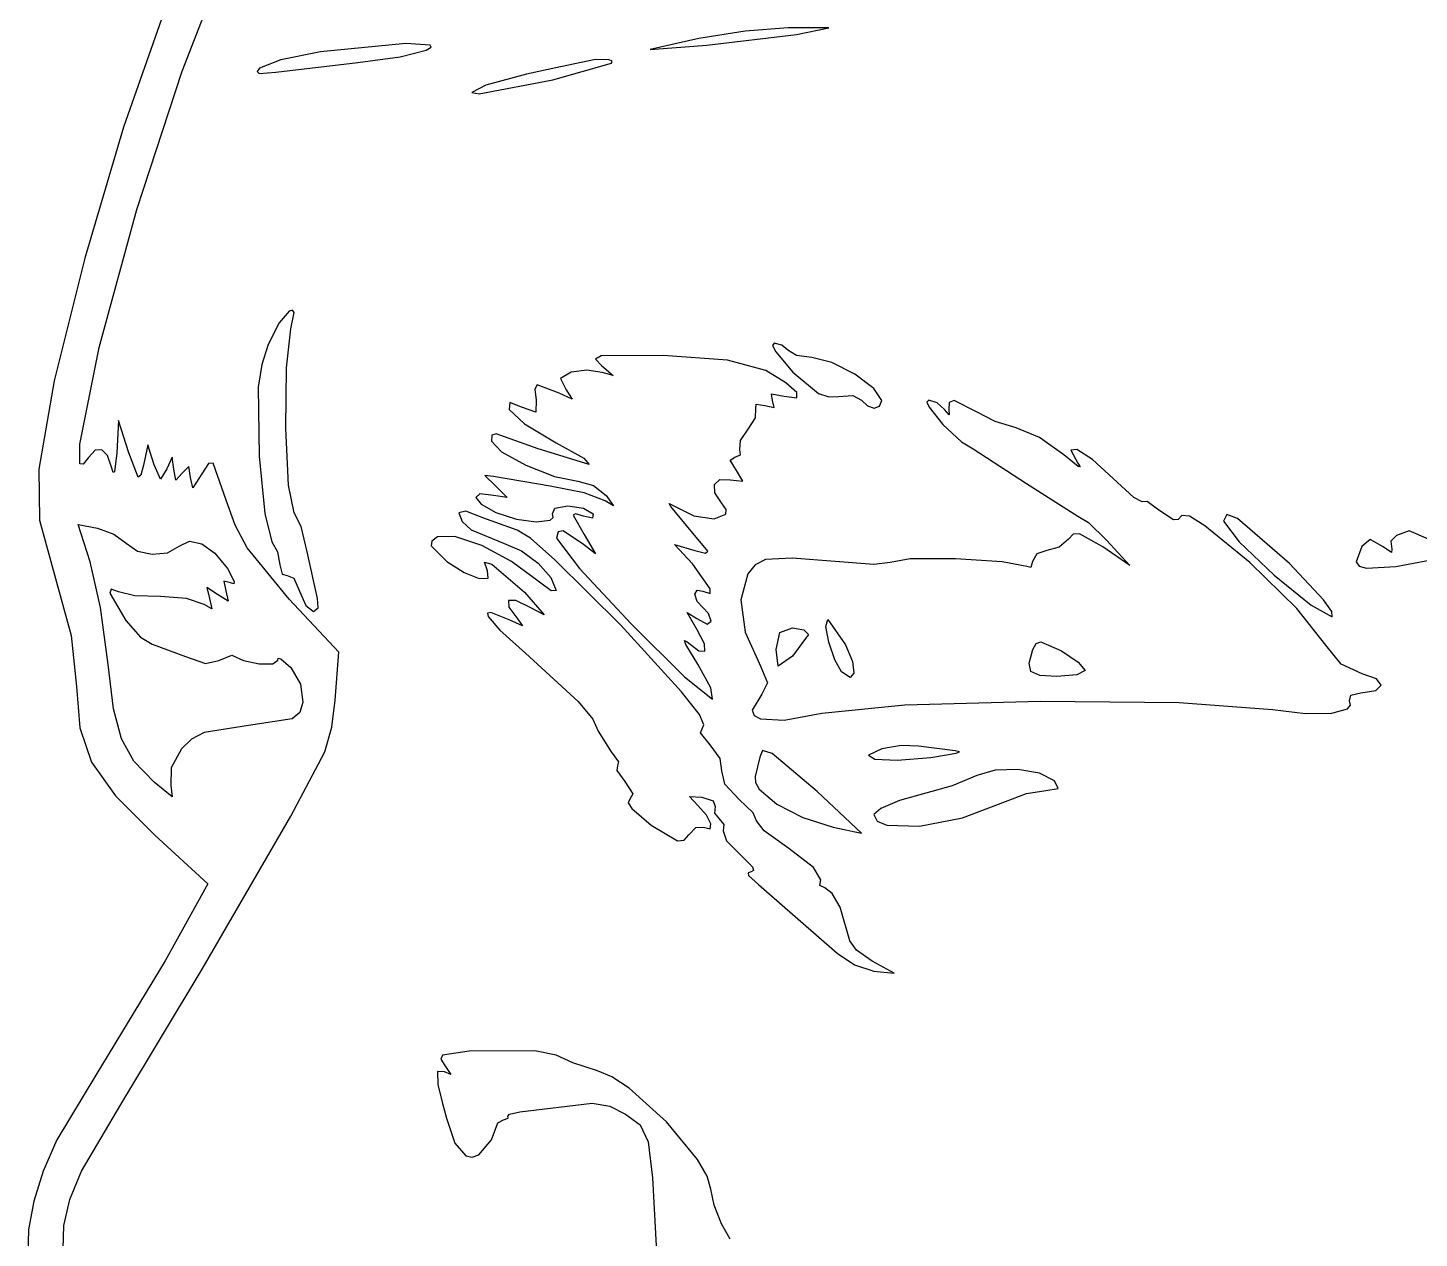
# Model space of a CAD drawing. Extents: x 0 to 159, y 0 to 200.
# Drawn here: x 0.4 to 60.7, y 92 to 144.6 of the extents above; entities that cross this region are included whole.
import ezdxf

# ---------------------------------------------------------------- set-up
doc = ezdxf.new("R2010")
doc.units = 0

msp = doc.modelspace()

# ---------------------------------------------------------------- linework, layer by layer
at = {"layer": 'Layer 1'}
for p, q in [((7.052738, 142.688083), (9.468121, 148.891408)), ((6.236762, 145.192454), (4.507979, 140.255684)), ((31.470002, 144.42428), (29.456963, 144.094609)), ((29.809741, 143.81415), (33.690299, 144.279817)), ((33.337521, 144.560276), (31.470002, 144.42428)), ((35.101411, 144.558159), (33.337521, 144.560276)), ((33.690299, 144.279817), (35.101411, 144.558159)), ((16.756955, 143.884706), (13.052786, 143.519581)), ((17.804502, 143.81829), (16.756955, 143.884706)), ((17.634534, 143.592032), (17.855686, 143.718843)), ((17.855686, 143.718843), (17.804502, 143.81829)), ((29.456963, 144.094609), (27.340295, 143.626825)), ((27.340295, 143.626825), (29.809741, 143.81415)), ((11.329686, 143.179238), (10.406951, 142.820375)), ((11.112507, 142.64328), (14.667451, 143.063086)), ((13.052786, 143.519581), (11.329686, 143.179238)), ((14.667451, 143.063086), (16.503401, 143.306707)), ((16.503401, 143.306707), (17.634534, 143.592032)), ((23.126406, 142.307303), (25.670244, 143.028161)), ((24.978534, 143.195334), (23.459737, 142.875408)), ((25.566549, 143.182242), (24.978534, 143.195334)), ((25.696283, 143.124026), (25.566549, 143.182242)), ((25.670244, 143.028161), (25.696283, 143.124026)), ((5.079695, 136.688161), (7.052738, 142.688083)), ((10.406951, 142.820375), (10.310373, 142.664563)), ((10.310373, 142.664563), (10.39209, 142.584057)), ((10.39209, 142.584057), (11.112507, 142.64328)), ((21.983361, 142.547324), (20.219471, 142.081658)), ((23.459737, 142.875408), (21.983361, 142.547324)), ((20.219471, 142.081658), (19.61772, 141.754412)), ((19.931957, 141.693602), (23.126406, 142.307303)), ((19.61772, 141.754412), (19.931957, 141.693602)), ((4.507979, 140.255684), (2.829235, 134.572293)), ((3.451933, 130.687942), (5.079695, 136.688161)), ((2.829235, 134.572293), (1.504174, 129.254093)), ((11.685992, 132.267859), (11.258408, 131.771219)), ((11.832246, 132.315415), (11.685992, 132.267859)), ((11.769732, 131.498317), (11.907795, 132.211717)), ((11.907795, 132.211717), (11.832246, 132.315415)), ((11.258408, 131.771219), (10.779132, 130.826275)), ((11.572414, 129.81754), (11.769732, 131.498317)), ((2.608132, 126.496614), (3.451933, 130.687942)), ((10.779132, 130.826275), (10.499963, 129.955625)), ((25.214322, 130.33512), (24.979687, 130.186788)), ((27.915323, 130.348614), (25.214322, 130.33512)), ((30.705444, 130.143518), (27.915323, 130.348614)), ((32.718396, 130.880956), (32.658252, 130.782222)), ((32.658252, 130.782222), (32.791288, 130.513361)), ((33.057636, 130.790248), (32.718396, 130.880956)), ((32.791288, 130.513361), (33.530138, 129.6293)), ((33.310357, 130.572275), (33.057636, 130.790248)), ((33.697707, 130.354303), (33.310357, 130.572275)), ((34.361283, 130.263595), (33.697707, 130.354303)), ((10.499963, 129.955625), (10.352359, 128.974411)), ((11.541617, 127.188164), (11.572414, 129.81754)), ((24.979687, 130.186788), (25.24938, 129.904114)), ((25.24938, 129.904114), (25.740711, 129.481442)), ((32.365265, 129.693152), (30.705444, 130.143518)), ((35.217409, 130.049287), (34.361283, 130.263595)), ((36.217601, 129.535769), (35.217409, 130.049287)), ((1.504174, 129.254093), (0.836437, 125.412897)), ((23.920465, 129.624714), (23.454269, 129.347562)), ((23.454269, 129.347562), (23.705623, 128.853188)), ((24.59286, 129.70766), (23.920465, 129.624714)), ((25.26208, 129.606722), (24.59286, 129.70766)), ((25.740711, 129.481442), (25.26208, 129.606722)), ((33.233115, 129.167535), (32.365265, 129.693152)), ((33.706042, 128.7373), (33.233115, 129.167535)), ((33.530138, 129.6293), (34.645534, 128.699862)), ((37.04793, 128.917146), (36.217601, 129.535769)), ((10.352359, 128.974411), (10.397073, 125.984045)), ((22.447573, 129.074556), (22.343454, 128.880661)), ((22.343454, 128.880661), (22.401756, 128.409746)), ((23.394826, 128.706432), (22.447573, 129.074556)), ((23.959006, 128.458209), (23.394826, 128.706432)), ((23.705623, 128.853188), (23.959006, 128.458209)), ((32.645723, 128.389285), (32.602067, 128.685971)), ((32.602067, 128.685971), (33.161132, 128.587899)), ((33.161132, 128.587899), (33.707547, 128.508678)), ((33.707547, 128.508678), (33.706042, 128.7373)), ((34.645534, 128.699862), (35.091842, 128.546674)), ((35.091842, 128.546674), (35.518042, 128.572377)), ((35.518042, 128.572377), (36.129627, 128.605758)), ((36.129627, 128.605758), (36.511817, 128.412921)), ((37.394468, 128.387521), (37.04793, 128.917146)), ((21.262724, 128.303825), (21.229827, 128.004757)), ((21.229827, 128.004757), (21.889919, 127.384088)), ((21.811558, 128.091188), (21.262724, 128.303825)), ((22.388042, 127.893147), (21.811558, 128.091188)), ((22.401756, 128.409746), (22.388042, 127.893147)), ((31.920985, 127.640822), (31.930642, 128.052029)), ((31.930642, 128.052029), (31.940256, 128.242618)), ((31.940256, 128.242618), (32.318698, 128.171268)), ((32.318698, 128.171268), (32.719939, 128.096523)), ((32.719939, 128.096523), (32.645723, 128.389285)), ((36.511817, 128.412921), (36.765966, 128.159268)), ((36.765966, 128.159268), (37.056463, 128.06883)), ((37.056463, 128.06883), (37.295299, 128.144088)), ((37.295299, 128.144088), (37.394468, 128.387521)), ((39.424353, 128.41151), (39.34974, 128.328001)), ((39.34974, 128.328001), (39.441021, 128.100624)), ((39.789169, 128.291301), (39.424353, 128.41151)), ((39.441021, 128.100624), (40.040303, 127.353176)), ((40.107684, 128.002288), (39.789169, 128.291301)), ((40.312648, 127.769189), (40.107684, 128.002288)), ((40.316826, 128.306013), (40.304886, 128.002288)), ((40.304886, 128.002288), (40.312648, 127.769189)), ((40.525285, 128.389505), (40.316826, 128.306013)), ((41.497629, 127.898571), (40.525285, 128.389505)), ((4.287664, 127.529565), (4.212522, 126.118453)), ((4.733575, 126.118453), (4.287664, 127.529565)), ((21.889919, 127.384088), (23.274176, 126.559426)), ((31.593034, 127.145743), (31.920985, 127.640822)), ((40.040303, 127.353176), (40.845078, 126.605728)), ((42.305005, 127.483836), (41.497629, 127.898571)), ((43.21848, 127.20642), (42.305005, 127.483836)), ((11.658657, 124.7182), (11.541617, 127.188164)), ((20.472689, 126.89139), (20.461124, 126.630334)), ((20.661326, 126.947922), (20.472689, 126.89139)), ((22.493478, 126.294489), (20.661326, 126.947922)), ((31.259791, 126.658512), (31.593034, 127.145743)), ((44.233378, 126.790936), (43.21848, 127.20642)), ((45.285054, 126.043664), (44.233378, 126.790936)), ((2.617304, 125.644656), (2.608132, 126.496614)), ((3.280119, 126.234963), (2.986971, 125.923367)), ((3.567115, 126.258726), (3.280119, 126.234963)), ((3.813365, 126.009241), (3.567115, 126.258726)), ((4.212522, 126.118453), (4.116126, 125.304285)), ((5.139579, 125.064749), (4.733575, 126.118453)), ((5.554842, 126.471231), (5.367517, 125.589286)), ((5.835301, 125.608336), (5.554842, 126.471231)), ((20.461124, 126.630334), (20.90413, 126.165907)), ((20.90413, 126.165907), (21.954918, 125.592241)), ((24.707072, 125.624872), (22.493478, 126.294489)), ((23.274176, 126.559426), (24.462674, 125.897167)), ((31.238492, 126.266267), (31.259791, 126.658512)), ((31.257498, 126.037358), (31.238492, 126.266267)), ((40.845078, 126.605728), (41.356165, 126.294842)), ((41.356165, 126.294842), (43.671447, 124.800474)), ((45.853291, 126.266664), (45.58465, 126.240872)), ((45.58465, 126.240872), (45.892537, 125.677481)), ((46.526347, 125.830029), (45.853291, 126.266664)), ((2.753649, 125.628544), (2.617304, 125.644656)), ((2.986971, 125.923367), (2.753649, 125.628544)), ((3.984275, 125.501092), (3.813365, 126.009241)), ((5.367517, 125.589286), (5.253432, 125.14844)), ((6.113907, 124.978804), (5.835301, 125.608336)), ((6.621423, 125.932936), (6.384576, 125.431947)), ((6.683379, 125.412897), (6.621423, 125.932936)), ((7.336415, 125.532886), (7.05556, 125.236508)), ((7.415394, 125.060119), (7.336415, 125.532886)), ((8.187272, 125.656975), (7.907166, 125.209697)), ((8.395411, 125.681714), (8.187272, 125.656975)), ((8.961972, 124.066696), (8.395411, 125.681714)), ((10.397073, 125.984045), (10.642607, 123.498415)), ((21.954918, 125.592241), (23.19614, 125.10291)), ((24.462674, 125.897167), (24.707072, 125.624872)), ((30.817672, 125.802937), (31.022239, 125.942064)), ((31.08962, 125.351866), (30.817672, 125.802937)), ((31.022239, 125.942064), (31.257498, 126.037358)), ((45.90828, 125.530372), (45.285054, 126.043664)), ((45.892537, 125.677481), (45.990251, 125.515324)), ((45.990251, 125.515324), (45.90828, 125.530372)), ((47.431708, 125.006144), (46.526347, 125.830029)), ((0.836437, 125.412897), (0.870877, 123.195555)), ((4.052879, 125.271472), (3.984275, 125.501092)), ((4.116126, 125.304285), (4.052879, 125.271472)), ((5.253432, 125.14844), (5.139579, 125.064749)), ((6.384576, 125.431947), (6.113907, 124.978804)), ((6.772235, 124.939469), (6.683379, 125.412897)), ((7.05556, 125.236508), (6.772235, 124.939469)), ((7.50716, 124.607064), (7.415394, 125.060119)), ((7.907166, 125.209697), (7.50716, 124.607064)), ((20.545085, 125.101747), (20.182253, 125.143286)), ((20.182253, 125.143286), (20.637513, 124.692172)), ((23.014531, 124.673122), (20.545085, 125.101747)), ((23.19614, 125.10291), (24.210449, 124.891491)), ((30.134694, 124.746676), (30.365736, 124.962256)), ((30.365736, 124.962256), (30.817275, 124.956049)), ((30.817275, 124.956049), (31.36633, 124.892682)), ((31.36633, 124.892682), (31.08962, 125.351866)), ((48.315637, 124.179541), (47.431708, 125.006144)), ((11.904846, 123.515657), (11.658657, 124.7182)), ((19.955494, 124.338942), (19.781497, 124.188581)), ((20.549318, 124.277305), (19.955494, 124.338942)), ((20.637513, 124.692172), (21.150629, 124.191315)), ((24.480985, 124.390635), (23.014531, 124.673122)), ((24.210449, 124.891491), (24.882711, 124.704607)), ((25.400016, 124.04306), (24.480985, 124.390635)), ((24.882711, 124.704607), (25.445172, 124.266368)), ((30.152162, 124.385045), (30.134694, 124.746676)), ((30.446153, 123.953102), (30.152162, 124.385045)), ((43.671447, 124.800474), (45.89924, 123.372782)), ((9.344169, 122.992388), (8.961972, 124.066696)), ((19.781497, 124.188581), (20.017605, 123.89561)), ((20.017605, 123.89561), (20.654094, 123.529415)), ((21.150629, 124.191315), (20.549318, 124.277305)), ((23.106959, 123.472618), (23.205957, 123.723752)), ((23.205957, 123.723752), (23.770887, 123.825396)), ((23.770887, 123.825396), (24.457085, 123.722914)), ((24.457085, 123.722914), (24.86838, 123.476499)), ((25.752794, 123.825043), (25.400016, 124.04306)), ((25.445172, 124.266368), (25.752794, 123.825043)), ((28.239306, 123.788266), (28.172691, 123.926963)), ((28.172691, 123.926963), (28.317843, 123.849032)), ((28.927796, 122.975554), (28.239306, 123.788266)), ((28.317843, 123.849032), (29.239404, 123.388547)), ((30.646275, 123.668068), (30.446153, 123.953102)), ((48.683364, 124.002491), (48.315637, 124.179541)), ((48.896883, 124.010516), (48.683364, 124.002491)), ((49.410439, 123.629604), (48.896883, 124.010516)), ((0.870877, 123.195555), (1.56069, 120.676852)), ((10.642607, 123.498415), (10.94529, 122.264001)), ((12.209029, 122.92934), (11.904846, 123.515657)), ((19.355782, 123.591857), (19.050012, 123.524829)), ((19.050012, 123.524829), (19.19039, 123.151188)), ((19.19039, 123.151188), (19.585397, 122.789419)), ((20.090707, 123.305401), (19.355782, 123.591857)), ((21.5819, 122.767062), (20.090707, 123.305401)), ((20.654094, 123.529415), (21.545801, 123.239801)), ((21.545801, 123.239801), (22.407444, 123.130203)), ((22.407444, 123.130203), (23.005629, 123.206012)), ((23.005629, 123.206012), (23.132988, 123.315128)), ((23.132988, 123.315128), (23.106959, 123.472618)), ((24.114785, 123.480848), (24.007469, 123.425125)), ((24.007469, 123.425125), (24.485615, 122.57374)), ((24.449279, 123.371371), (24.114785, 123.480848)), ((24.851049, 123.290055), (24.449279, 123.371371)), ((24.86838, 123.476499), (24.851049, 123.290055)), ((29.239404, 123.388547), (30.119789, 123.263156)), ((30.119789, 123.263156), (30.631278, 123.456721)), ((30.631278, 123.456721), (30.646275, 123.668068)), ((45.89924, 123.372782), (46.350575, 123.096116)), ((46.350575, 123.096116), (47.133963, 122.337378)), ((50.03468, 123.212797), (49.410439, 123.629604)), ((50.240008, 123.233027), (50.03468, 123.212797)), ((50.401746, 123.39924), (50.240008, 123.233027)), ((50.731158, 123.371907), (50.401746, 123.39924)), ((51.403569, 122.958852), (50.731158, 123.371907)), ((52.350684, 123.445404), (52.211144, 123.15794)), ((52.211144, 123.15794), (52.887629, 122.259271)), ((52.821053, 123.267963), (52.350684, 123.445404)), ((55.064765, 121.318203), (52.821053, 123.267963)), ((3.06176, 121.388758), (2.536474, 123.009068)), ((2.536474, 123.009068), (3.373969, 122.848906)), ((3.373969, 122.848906), (4.085169, 122.591952)), ((4.085169, 122.591952), (4.61857, 122.198737)), ((9.871125, 122.005591), (9.344169, 122.992388)), ((12.469291, 121.827614), (12.209029, 122.92934)), ((18.882498, 122.496117), (18.122206, 122.480253)), ((20.045022, 122.09943), (18.882498, 122.496117)), ((19.585397, 122.789419), (20.98253, 122.208262)), ((22.158135, 122.415802), (21.5819, 122.767062)), ((23.3565, 122.694709), (23.283348, 122.42769)), ((23.576198, 122.737429), (23.3565, 122.694709)), ((24.456688, 122.1497), (23.576198, 122.737429)), ((24.485615, 122.57374), (24.982459, 121.742992)), ((29.852427, 121.863201), (28.927796, 122.975554)), ((45.686697, 122.58924), (45.48649, 122.379006)), ((45.959433, 122.613868), (45.686697, 122.58924)), ((46.971332, 122.051275), (45.959433, 122.613868)), ((53.349294, 121.360977), (51.403569, 122.958852)), ((59.70556, 122.532817), (59.464921, 122.285829)), ((60.260127, 122.739193), (59.70556, 122.532817)), ((61.096211, 122.379006), (60.260127, 122.739193)), ((4.61857, 122.198737), (5.10736, 121.863101)), ((6.412892, 121.792039), (6.92609, 122.073148)), ((6.92609, 122.073148), (7.367355, 122.285057)), ((7.367355, 122.285057), (7.897156, 122.178276)), ((7.897156, 122.178276), (8.462742, 121.777277)), ((11.692827, 119.76986), (9.871125, 122.005591)), ((10.94529, 122.264001), (11.188001, 121.828584)), ((17.871293, 122.292328), (17.841836, 122.088361)), ((17.841836, 122.088361), (18.532487, 121.409925)), ((18.122206, 122.480253), (17.871293, 122.292328)), ((21.337987, 121.410377), (20.045022, 122.09943)), ((20.98253, 122.208262), (21.761993, 121.874694)), ((23.218393, 121.487332), (22.158135, 122.415802)), ((23.283348, 122.42769), (24.288826, 121.110659)), ((24.982459, 121.742992), (24.456688, 122.1497)), ((29.192379, 121.288922), (28.398629, 122.148995)), ((28.398629, 122.148995), (29.280574, 121.888292)), ((29.280574, 121.888292), (29.739902, 121.77575)), ((44.553745, 121.888292), (44.107789, 121.747886)), ((45.088247, 122.033769), (44.553745, 121.888292)), ((45.48649, 122.379006), (45.088247, 122.033769)), ((48.154197, 121.235653), (46.971332, 122.051275)), ((47.133963, 122.337378), (48.154197, 121.235653)), ((52.887629, 122.259271), (54.407804, 120.819727)), ((58.204842, 122.055509), (57.968194, 121.395389)), ((58.565646, 122.364719), (58.204842, 122.055509)), ((59.131237, 122.038928), (58.565646, 122.364719)), ((59.499361, 121.801817), (59.131237, 122.038928)), ((59.464921, 122.285829), (59.50871, 121.943325)), ((59.50871, 121.943325), (59.499361, 121.801817)), ((3.509391, 119.415406), (3.06176, 121.388758)), ((5.10736, 121.863101), (5.756058, 121.724779)), ((5.756058, 121.724779), (6.412892, 121.792039)), ((8.462742, 121.777277), (9.011361, 121.106536)), ((11.188001, 121.828584), (11.288896, 121.26458)), ((12.913439, 119.799141), (12.469291, 121.827614)), ((18.532487, 121.409925), (19.277366, 120.9297)), ((20.284735, 121.003172), (20.162101, 121.373727)), ((20.162101, 121.373727), (20.476029, 121.292141)), ((20.476029, 121.292141), (21.891286, 120.074308)), ((22.489597, 120.549147), (21.337987, 121.410377)), ((21.761993, 121.874694), (22.495948, 121.336768)), ((22.495948, 121.336768), (23.045487, 120.719533)), ((26.071176, 118.650628), (23.218393, 121.487332)), ((29.953939, 120.228295), (29.192379, 121.288922)), ((29.739902, 121.77575), (29.852427, 121.863201)), ((32.349743, 121.498825), (31.906177, 121.25757)), ((33.500769, 121.558268), (32.349743, 121.498825)), ((35.368817, 121.415569), (33.500769, 121.558268)), ((37.048569, 121.284204), (35.368817, 121.415569)), ((37.747246, 121.370061), (37.048569, 121.284204)), ((38.627901, 121.519865), (37.747246, 121.370061)), ((40.589578, 121.519419), (38.627901, 121.519865)), ((42.611845, 121.399579), (40.589578, 121.519419)), ((43.674269, 121.191203), (42.611845, 121.399579)), ((43.921919, 121.414864), (43.84863, 121.154999)), ((44.107789, 121.747886), (43.921919, 121.414864)), ((55.382728, 119.376413), (53.349294, 121.360977)), ((56.543699, 119.751031), (55.064765, 121.318203)), ((57.968194, 121.395389), (58.095826, 121.208211)), ((59.678242, 121.192752), (61.912539, 121.6163)), ((1.56069, 120.676852), (2.2311, 118.200836)), ((9.011361, 121.106536), (9.309811, 120.537285)), ((11.288896, 121.26458), (11.381456, 120.858621)), ((11.381456, 120.858621), (11.603927, 120.8035)), ((11.603927, 120.8035), (11.891441, 120.682717)), ((11.891441, 120.682717), (12.139797, 120.118758)), ((19.277366, 120.9297), (19.925872, 120.67672)), ((19.925872, 120.67672), (20.315746, 120.688654)), ((20.315746, 120.688654), (20.284735, 121.003172)), ((23.045487, 120.719533), (23.271706, 120.148038)), ((24.288826, 121.110659), (26.527891, 118.702354)), ((31.57954, 120.869012), (31.281619, 119.749884)), ((31.906177, 121.25757), (31.57954, 120.869012)), ((43.84863, 121.154999), (43.674269, 121.191203)), ((54.407804, 120.819727), (56.007752, 119.511946)), ((58.095826, 121.208211), (58.411394, 121.113459)), ((58.411394, 121.113459), (59.678242, 121.192752)), ((3.965329, 120.21511), (3.913499, 120.041235)), ((4.28978, 120.086302), (3.965329, 120.21511)), ((4.992029, 119.924024), (4.28978, 120.086302)), ((8.585205, 119.983291), (8.124389, 120.280727)), ((8.124389, 120.280727), (8.232427, 119.806902)), ((9.148945, 120.488469), (8.857682, 120.557746)), ((8.857682, 120.557746), (8.943981, 120.129341)), ((8.943981, 120.129341), (9.045448, 119.682459)), ((9.288281, 120.441224), (9.148945, 120.488469)), ((9.309811, 120.537285), (9.288281, 120.441224)), ((12.139797, 120.118758), (12.408657, 119.497648)), ((21.891286, 120.074308), (22.751447, 119.10139)), ((23.04681, 120.131237), (22.489597, 120.549147)), ((23.271706, 120.148038), (23.04681, 120.131237)), ((29.280574, 119.986466), (29.384203, 120.171586)), ((29.384203, 120.171586), (29.633352, 120.121227)), ((29.633352, 120.121227), (29.943962, 120.015746)), ((29.943962, 120.015746), (29.953939, 120.228295)), ((3.913499, 120.041235), (4.610103, 118.852637)), ((6.106234, 119.888746), (4.992029, 119.924024)), ((7.242576, 119.809504), (6.106234, 119.888746)), ((7.998183, 119.541613), (7.242576, 119.809504)), ((8.337423, 119.350936), (7.998183, 119.541613)), ((8.232427, 119.806902), (8.337423, 119.350936)), ((9.045448, 119.682459), (8.585205, 119.983291)), ((13.843009, 117.471511), (11.692827, 119.76986)), ((12.408657, 119.497648), (12.744458, 119.239282)), ((12.952377, 119.403721), (12.913439, 119.799141)), ((21.523416, 119.715907), (21.204163, 119.710682)), ((21.204163, 119.710682), (21.218946, 119.430951)), ((22.136819, 119.409321), (21.523416, 119.715907)), ((29.384203, 119.673287), (29.280574, 119.986466)), ((29.633352, 119.415671), (29.384203, 119.673287)), ((31.281619, 119.749884), (31.465108, 118.341236)), ((56.007752, 119.511946), (56.923553, 119.008565)), ((56.901504, 119.238824), (56.543699, 119.751031)), ((3.84775, 116.946225), (3.509391, 119.415406)), ((12.744458, 119.239282), (12.952377, 119.403721)), ((20.43993, 119.192539), (20.296052, 119.168357)), ((20.296052, 119.168357), (20.313971, 119.02885)), ((20.313971, 119.02885), (20.823741, 118.426746)), ((21.224536, 118.87204), (20.43993, 119.192539)), ((21.218946, 119.430951), (21.607653, 118.914021)), ((21.808207, 118.616805), (21.224536, 118.87204)), ((21.607653, 118.914021), (21.808207, 118.616805)), ((22.751447, 119.10139), (22.136819, 119.409321)), ((29.38288, 118.445532), (28.946493, 119.199374)), ((28.946493, 119.199374), (29.374766, 118.93166)), ((29.374766, 118.93166), (29.816841, 118.685332)), ((29.882501, 119.15144), (29.633352, 119.415671)), ((29.98613, 118.822651), (29.882501, 119.15144)), ((34.971021, 118.588313), (35.054139, 118.886504)), ((35.054139, 118.886504), (35.8239, 117.795362)), ((56.64768, 117.775959), (55.382728, 119.376413)), ((56.923553, 119.008565), (56.901504, 119.238824)), ((4.610103, 118.852637), (5.247926, 118.128472)), ((20.823741, 118.426746), (21.946319, 117.432)), ((28.700651, 115.760676), (26.071176, 118.650628)), ((26.527891, 118.702354), (28.834492, 116.408878)), ((29.701934, 117.830838), (29.38288, 118.445532)), ((29.816841, 118.685332), (29.98613, 118.822651)), ((31.465108, 118.341236), (32.139134, 116.842861)), ((32.808354, 117.5971), (32.962959, 118.328409)), ((32.962959, 118.328409), (33.51391, 118.533726)), ((33.51391, 118.533726), (34.012209, 118.446193)), ((34.012209, 118.446193), (34.219466, 118.235629)), ((35.097222, 117.902209), (34.971021, 118.588313)), ((2.2311, 118.200836), (2.469446, 115.984905)), ((5.247926, 118.128472), (5.756631, 117.826053)), ((5.756631, 117.826053), (7.19138, 117.293006)), ((28.889652, 117.813486), (28.839155, 117.976232)), ((28.839155, 117.976232), (28.948963, 117.916365)), ((29.411102, 116.947283), (28.889652, 117.813486)), ((28.948963, 117.916365), (29.456599, 117.531726)), ((29.717049, 117.514727), (29.701934, 117.830838)), ((34.219466, 118.235629), (33.51391, 117.299003)), ((35.350753, 117.140898), (35.097222, 117.902209)), ((35.8239, 117.795362), (36.119578, 117.066495)), ((43.946614, 117.591809), (44.087119, 117.848802)), ((44.087119, 117.848802), (44.291454, 117.926904)), ((44.291454, 117.926904), (45.17922, 117.532542)), ((57.310947, 116.95866), (56.64768, 117.775959)), ((7.19138, 117.293006), (8.064637, 116.978107)), ((8.064637, 116.978107), (8.634947, 117.115911)), ((8.634947, 117.115911), (9.204684, 117.34557)), ((9.204684, 117.34557), (9.70968, 117.109379)), ((9.70968, 117.109379), (10.395353, 116.974756)), ((10.985314, 116.971564), (11.203171, 117.12967)), ((11.203171, 117.12967), (11.218985, 117.220422)), ((11.218985, 117.220422), (11.328892, 117.191053)), ((11.328892, 117.191053), (11.758091, 116.813228)), ((13.692373, 115.390121), (13.843009, 117.471511)), ((21.946319, 117.432), (24.226456, 115.333544)), ((29.456599, 117.531726), (29.717049, 117.514727)), ((32.902899, 116.871392), (32.808354, 117.5971)), ((33.51391, 117.299003), (32.902899, 116.871392)), ((35.649628, 116.617083), (35.350753, 117.140898)), ((36.119578, 117.066495), (36.179545, 116.562623)), ((43.775224, 116.99466), (43.946614, 117.591809)), ((45.17922, 117.532542), (45.907442, 117.040681)), ((4.078433, 115.023359), (3.84775, 116.946225)), ((10.395353, 116.974756), (10.985314, 116.971564)), ((11.758091, 116.813228), (12.179969, 116.083595)), ((29.982161, 115.921934), (29.411102, 116.947283)), ((32.139134, 116.842861), (32.429206, 116.149079)), ((36.018121, 116.380551), (35.649628, 116.617083)), ((36.179545, 116.562623), (36.018121, 116.380551)), ((43.85767, 116.636795), (43.775224, 116.99466)), ((44.242732, 116.462748), (43.85767, 116.636795)), ((44.979195, 116.417058), (44.242732, 116.462748)), ((45.850557, 116.494713), (44.979195, 116.417058)), ((46.211801, 116.681641), (45.850557, 116.494713)), ((45.907442, 117.040681), (46.211801, 116.681641)), ((58.217895, 116.538766), (57.310947, 116.95866)), ((58.846292, 116.314256), (58.217895, 116.538766)), ((2.469446, 115.984905), (2.609135, 114.195235)), ((12.179969, 116.083595), (12.287258, 115.299457)), ((28.834492, 116.408878), (30.042574, 115.436335)), ((30.042574, 115.436335), (29.982161, 115.921934)), ((32.429206, 116.149079), (32.182173, 115.649766)), ((58.815093, 115.809012), (59.043484, 116.040467)), ((59.043484, 116.040467), (58.846292, 116.314256)), ((12.287258, 115.299457), (12.158406, 114.853364)), ((13.546019, 114.218408), (13.692373, 115.390121)), ((24.226456, 115.333544), (24.85854, 114.563436)), ((29.481773, 114.765647), (28.700651, 115.760676)), ((32.182173, 115.649766), (31.767764, 114.961755)), ((38.390542, 115.187191), (44.268832, 115.348185)), ((44.268832, 115.348185), (50.292313, 115.290169)), ((50.292313, 115.290169), (54.327812, 114.994657)), ((57.672853, 115.368955), (57.73062, 115.610872)), ((57.714156, 115.175433), (57.672853, 115.368955)), ((57.73062, 115.610872), (58.166742, 115.711502)), ((58.166742, 115.711502), (58.815093, 115.809012)), ((4.413165, 113.717733), (4.078433, 115.023359)), ((12.158406, 114.853364), (11.826089, 114.581598)), ((29.667219, 114.321204), (29.481773, 114.765647)), ((31.767764, 114.961755), (31.855228, 114.729369)), ((31.855228, 114.729369), (32.124185, 114.57613)), ((33.161711, 114.521301), (34.790614, 114.825676)), ((34.790614, 114.825676), (38.390542, 115.187191)), ((54.327812, 114.994657), (55.771424, 114.816554)), ((55.771424, 114.816554), (56.906266, 114.830307)), ((56.906266, 114.830307), (57.588142, 115.019809)), ((57.588142, 115.019809), (57.714156, 115.175433)), ((2.609135, 114.195235), (3.124996, 112.707553)), ((9.933523, 114.298979), (8.003034, 113.990034)), ((11.826089, 114.581598), (9.933523, 114.298979)), ((13.235128, 113.146674), (13.546019, 114.218408)), ((24.85854, 114.563436), (25.08816, 114.048154)), ((25.08816, 114.048154), (25.656133, 113.153862)), ((29.527915, 113.98139), (29.667219, 114.321204)), ((32.124185, 114.57613), (33.161711, 114.521301)), ((4.961282, 112.747533), (4.413165, 113.717733)), ((7.448985, 113.705154), (7.014991, 113.27945)), ((8.003034, 113.990034), (7.448985, 113.705154)), ((29.954027, 113.447373), (29.527915, 113.98139)), ((30.384769, 112.859027), (29.954027, 113.447373)), ((7.014991, 113.27945), (6.56758, 112.463034)), ((11.758444, 110.364799), (13.235128, 113.146674)), ((25.656133, 113.153862), (25.966754, 112.717784)), ((30.451444, 112.320953), (30.384769, 112.859027)), ((32.102798, 112.918206), (31.90489, 112.078241)), ((32.224738, 113.207914), (32.102798, 112.918206)), ((32.634875, 113.083218), (32.224738, 113.207914)), ((34.58565, 111.431599), (32.634875, 113.083218)), ((37.394468, 113.286506), (36.80911, 113.012194)), ((36.80911, 113.012194), (37.090726, 112.83323)), ((37.090726, 112.83323), (38.05338, 112.783715)), ((38.224599, 113.42334), (37.394468, 113.286506)), ((38.05338, 112.783715), (39.511136, 112.897745)), ((38.981969, 113.395867), (38.224599, 113.42334)), ((40.56947, 113.197253), (38.981969, 113.395867)), ((39.511136, 112.897745), (40.622387, 113.08679)), ((40.758813, 113.156755), (40.56947, 113.197253)), ((40.622387, 113.08679), (40.758813, 113.156755)), ((3.124996, 112.707553), (4.162218, 111.246264)), ((5.832126, 111.830944), (4.961282, 112.747533)), ((6.56758, 112.463034), (6.562024, 111.693713)), ((25.929183, 112.5365), (25.905238, 112.340047)), ((25.905238, 112.340047), (26.2488, 111.867633)), ((25.966754, 112.717784), (25.929183, 112.5365)), ((30.582369, 111.751128), (30.451444, 112.320953)), ((42.300326, 112.359835), (41.506448, 112.124455)), ((43.292343, 112.388774), (42.300326, 112.359835)), ((44.234817, 112.228139), (43.292343, 112.388774)), ((44.880064, 111.894797), (44.234817, 112.228139)), ((6.613132, 111.191887), (5.832126, 111.830944)), ((6.562024, 111.693713), (6.613132, 111.191887)), ((26.2488, 111.867633), (26.600387, 111.332821)), ((31.199334, 111.079174), (30.582369, 111.751128)), ((31.90489, 112.078241), (31.907831, 111.819537)), ((31.907831, 111.819537), (32.080226, 111.523873)), ((40.448114, 111.677838), (38.156865, 111.036223)), ((41.506448, 112.124455), (40.448114, 111.677838)), ((45.04049, 111.566361), (44.880064, 111.894797)), ((4.162218, 111.246264), (5.865993, 109.53577)), ((26.449531, 111.063652), (26.398245, 110.935941)), ((26.600387, 111.332821), (26.449531, 111.063652)), ((29.409691, 110.817766), (29.048887, 111.205513)), ((29.048887, 111.205513), (29.59243, 111.190299)), ((29.59243, 111.190299), (30.073354, 111.021936)), ((30.073354, 111.021936), (30.163225, 110.773668)), ((31.80911, 110.502162), (31.199334, 111.079174)), ((32.080226, 111.523873), (32.83371, 110.886557)), ((36.512523, 109.621143), (34.58565, 111.431599)), ((38.156865, 111.036223), (37.35343, 110.692496)), ((42.756694, 111.000505), (43.66276, 111.337893)), ((43.66276, 111.337893), (44.502945, 111.478166)), ((44.502945, 111.478166), (45.04049, 111.566361)), ((26.398245, 110.935941), (26.557833, 110.687811)), ((26.557833, 110.687811), (27.386862, 109.973568)), ((29.784203, 110.406096), (29.409691, 110.817766)), ((30.163225, 110.773668), (30.137031, 110.492019)), ((30.137031, 110.492019), (30.338908, 110.243443)), ((31.954278, 110.153485), (31.80911, 110.502162)), ((32.83371, 110.886557), (33.966012, 110.296073)), ((37.35343, 110.692496), (37.04169, 110.430063)), ((37.04169, 110.430063), (37.192467, 110.140559)), ((40.888751, 110.29195), (42.756694, 111.000505)), ((7.919866, 103.71705), (11.758444, 110.364799)), ((27.386862, 109.973568), (28.538373, 109.289884)), ((29.026574, 109.550234), (29.333711, 109.865618)), ((29.333711, 109.865618), (29.654871, 109.877259)), ((29.654871, 109.877259), (29.940958, 109.804742)), ((29.97268, 110.024721), (29.784203, 110.406096)), ((29.940958, 109.804742), (29.97268, 110.024721)), ((30.338908, 110.243443), (30.541711, 109.996278)), ((30.541711, 109.996278), (30.517766, 109.718157)), ((32.292019, 109.724948), (31.954278, 110.153485)), ((33.966012, 110.296073), (35.2778, 109.882198)), ((35.2778, 109.882198), (36.512523, 109.621143)), ((37.192467, 110.140559), (37.609668, 109.96466)), ((37.609668, 109.96466), (39.032549, 109.932646)), ((39.032549, 109.932646), (40.888751, 110.29195)), ((5.865993, 109.53577), (8.158697, 107.416986)), ((28.538373, 109.289884), (28.823798, 109.312771)), ((28.823798, 109.312771), (29.026574, 109.550234)), ((30.517766, 109.718157), (30.660774, 109.29059)), ((30.660774, 109.29059), (31.26495, 108.684164)), ((33.365038, 108.955098), (32.292019, 109.724948)), ((31.26495, 108.684164), (31.783269, 108.165933)), ((34.429457, 108.137623), (33.365038, 108.955098)), ((31.83139, 108.008286), (31.718976, 107.950386)), ((31.783269, 108.165933), (31.83139, 108.008286)), ((34.746164, 107.593727), (34.429457, 108.137623)), ((8.158697, 107.416986), (6.319665, 104.082881)), ((31.718976, 107.950386), (31.59219, 107.907281)), ((31.59219, 107.907281), (31.609306, 107.788902)), ((31.609306, 107.788902), (32.037534, 107.391938)), ((34.709078, 107.347312), (34.746164, 107.593727)), ((32.037534, 107.391938), (35.456306, 104.408848)), ((34.922553, 107.24483), (34.709078, 107.347312)), ((35.238476, 107.004213), (34.922553, 107.24483)), ((35.585687, 106.412098), (35.238476, 107.004213)), ((36.005934, 104.951773), (35.585687, 106.412098)), ((35.456306, 104.408848), (36.21447, 103.906756)), ((36.295917, 104.547181), (36.005934, 104.951773)), ((36.972193, 104.069828), (36.295917, 104.547181)), ((6.319665, 104.082881), (3.312938, 99.124233)), ((36.21447, 103.906756), (37.043807, 103.640144)), ((37.923635, 103.540661), (36.972193, 104.069828)), ((4.390322, 97.85388), (7.919866, 103.71705)), ((37.043807, 103.640144), (37.923635, 103.540661)), ((19.495571, 100.169867), (18.341061, 99.995904)), ((22.341122, 100.175468), (19.495571, 100.169867)), ((23.267324, 99.988247), (22.341122, 100.175468)), ((18.341061, 99.995904), (18.262132, 99.818881)), ((18.262132, 99.818881), (18.437237, 99.534867)), ((23.988904, 99.660103), (23.267324, 99.988247)), ((25.063113, 99.30415), (23.988904, 99.660103)), ((3.312938, 99.124233), (1.61375, 96.315994)), ((18.431592, 99.261111), (18.126968, 99.276545)), ((18.126968, 99.276545), (18.140903, 98.711483)), ((18.697014, 99.157483), (18.431592, 99.261111)), ((18.437237, 99.534867), (18.697014, 99.157483)), ((25.685749, 99.055443), (25.063113, 99.30415)), ((26.433694, 98.561211), (25.685749, 99.055443)), ((18.140903, 98.711483), (18.345162, 97.896213)), ((28.05004, 97.102903), (26.433694, 98.561211)), ((2.683637, 94.959529), (4.390322, 97.85388)), ((18.345162, 97.896213), (18.520492, 97.251335)), ((21.695847, 97.536027), (24.831073, 97.902563)), ((24.831073, 97.902563), (25.591872, 97.774747)), ((25.591872, 97.774747), (26.273494, 97.428782)), ((18.520492, 97.251335), (18.869902, 96.165291)), ((20.738055, 97.054837), (20.990291, 97.177604)), ((20.990291, 97.177604), (21.187626, 97.25989)), ((21.16668, 97.342704), (21.249362, 97.433809)), ((21.187626, 97.25989), (21.16668, 97.342704)), ((21.249362, 97.433809), (21.695847, 97.536027)), ((26.273494, 97.428782), (26.914271, 96.971372)), ((20.461124, 96.308712), (20.738055, 97.054837)), ((26.914271, 96.971372), (27.264801, 96.234893)), ((29.401208, 95.462695), (28.05004, 97.102903)), ((1.61375, 96.315994), (1.026031, 94.959641)), ((18.869902, 96.165291), (19.358913, 95.622338)), ((19.913872, 95.658228), (20.461124, 96.308712)), ((27.264801, 96.234893), (27.454198, 94.668812)), ((19.358913, 95.622338), (19.632752, 95.565693)), ((19.632752, 95.565693), (19.913872, 95.658228)), ((29.817679, 94.741086), (29.401208, 95.462695)), ((1.026031, 94.959641), (0.618155, 93.656218)), ((2.185841, 93.720232), (2.683637, 94.959529)), ((29.976252, 94.174052), (29.817679, 94.741086)), ((27.454198, 94.668812), (27.611581, 91.722598)), ((30.115616, 93.484173), (29.976252, 94.174052)), ((0.618155, 93.656218), (0.394065, 92.421537)), ((1.92264, 92.601853), (2.185841, 93.720232)), ((30.434467, 92.67748), (30.115616, 93.484173)), ((0.394065, 92.421537), (0.357706, 91.271411)), ((1.892206, 91.591143), (1.92264, 92.601853)), ((30.813312, 92.006915), (30.434467, 92.67748))]:
    msp.add_line(p, q, dxfattribs=at)

doc.saveas('drawing.dxf')
